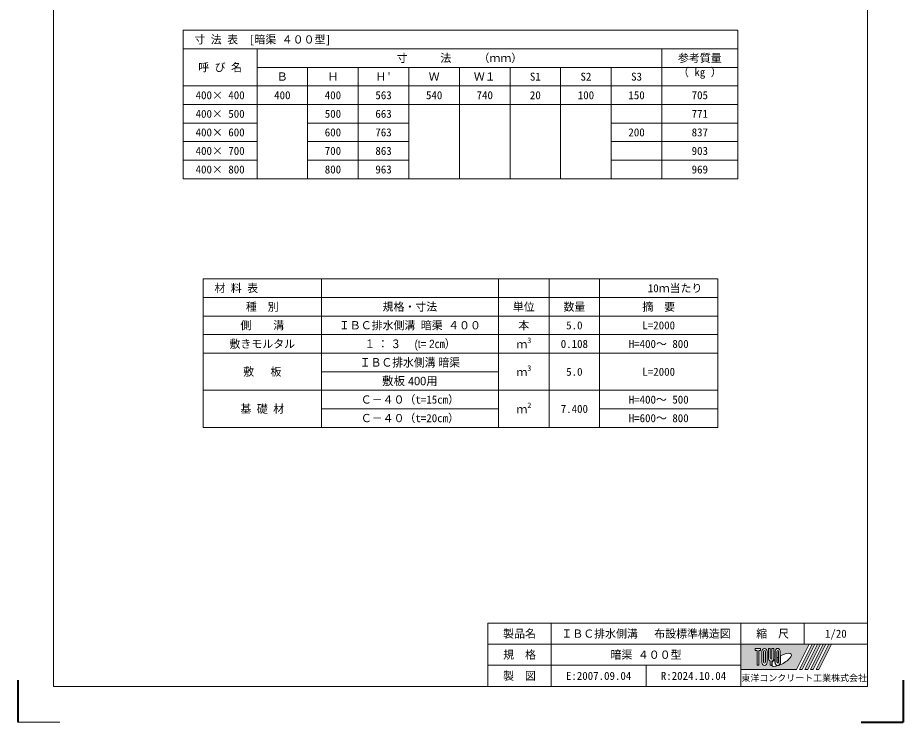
# Model space of a CAD drawing. Units: millimetres at full size; details may follow other scales. Extents: x 30799 to 61844, y 11231 to 18656.
# Drawn here: x 41314 to 45514, y 12636 to 15976 of the extents above; entities that cross this region are included whole.
import ezdxf
from ezdxf.enums import TextEntityAlignment as Align

# ---------------------------------------------------------------- set-up
doc = ezdxf.new("R2010")
doc.units = ezdxf.units.MM
doc.header["$LTSCALE"] = 30
for name, color, linetype, lineweight in [('Defpoints_3', 8, 'Continuous', 0), ('図枠', 7, 'Continuous', 5), ('寸法・材料表', 7, 'Continuous', 13), ('枠', 5, 'Continuous', 5)]:
    doc.layers.add(name, color=color, linetype=linetype, lineweight=lineweight)
doc.styles.add('ＭＳ ゴシック', font='')
doc.styles.add('ＭＳ Ｐゴシック', font='')
doc.styles.get('ＭＳ ゴシック').set_extended_font_data('MS Gothic')
doc.styles.get('ＭＳ Ｐゴシック').set_extended_font_data('MS PGothic')

msp = doc.modelspace()

# ---------------------------------------------------------------- hatches: boundary and pattern name
at = {"layer": '枠'}
h = msp.add_hatch(color=7, dxfattribs=at)
h.paths.add_polyline_path([(44743.55, 13005.68), (44743.55, 12885.68), (45007.55, 12885.68), (45067.55, 13005.68)])
edge = h.paths.add_edge_path(flags=16)
edge.add_ellipse((44935.22, 12931.81), major_axis=(47.01585, 26.31662), ratio=0.34714733951099963, start_angle=-144.3112156939568, end_angle=72.18990356030963, ccw=False)
edge.add_ellipse((44917.81, 12920.44), major_axis=(-0, 16), ratio=0.8463541875, start_angle=-160.70345584570413, end_angle=-90.00000000004138)
edge.add_line((44931.36, 12920.44), (44931.36, 12950.94))
edge = h.paths.add_edge_path(flags=16)
edge.add_ellipse((44917.81, 12970.91), major_axis=(-0, 14.76923), ratio=0.8463541534423831, start_angle=-90.00000000001182, end_angle=89.9999999999884, ccw=False)
edge.add_line((44930.31, 12970.91), (44930.31, 12920.44))
edge.add_ellipse((44917.81, 12920.44), major_axis=(-0, 14.76923), ratio=0.8463541534423831, start_angle=90.00000000001666, end_angle=-89.99999999998352, ccw=False)
edge.add_line((44905.31, 12920.44), (44905.31, 12970.91))
edge = h.paths.add_edge_path(flags=16)
edge.add_line((44921.98, 12970.91), (44921.98, 12920.44))
edge.add_ellipse((44917.81, 12920.44), major_axis=(-0, 4.92308), ratio=0.8463542211507153, start_angle=89.9999999999153, end_angle=-90.0000000000851, ccw=False)
edge.add_line((44913.65, 12920.44), (44913.65, 12970.91))
edge.add_ellipse((44917.81, 12970.91), major_axis=(-0, 4.92308), ratio=0.8463542211507153, start_angle=-90.00000000005912, end_angle=89.99999999994031, ccw=False)
edge = h.paths.add_edge_path(flags=16)
edge.add_line((44920.94, 12945.11), (44920.94, 12920.44))
edge.add_ellipse((44917.81, 12920.44), major_axis=(0, 3.69231), ratio=0.8463540961371586, start_angle=90.00000000011295, end_angle=-89.99999999988654, ccw=False)
edge.add_line((44914.69, 12920.44), (44914.69, 12941.07))
edge.add_ellipse((44935.22, 12931.81), major_axis=(47.01585, 26.31662), ratio=0.3471473395109996, start_angle=107.79174152029026, end_angle=126.47131839507267, ccw=False)
edge = h.paths.add_edge_path(flags=16)
edge.add_line((44899.06, 12985.68), (44899.06, 12940.44))
edge.add_ellipse((44886.56, 12940.44), major_axis=(0, 14.76923), ratio=0.8463541534423831, start_angle=-163.34116673753852, end_angle=-89.99999999998818, ccw=False)
edge.add_line((44890.73, 12926.52), (44890.73, 12905.68))
edge.add_line((44890.73, 12905.68), (44882.4, 12905.68))
edge.add_line((44882.4, 12905.68), (44882.4, 12926.52))
edge.add_ellipse((44886.56, 12940.44), major_axis=(-0, 14.76923), ratio=0.8463541534423831, start_angle=89.9999999999884, end_angle=163.34116673753854, ccw=False)
edge.add_line((44874.06, 12940.44), (44874.06, 12985.68))
edge.add_line((44874.06, 12985.68), (44882.4, 12985.68))
edge.add_line((44882.4, 12985.68), (44882.4, 12940.44))
edge.add_ellipse((44886.56, 12940.44), major_axis=(-0, 4.92308), ratio=0.8463542211507153, start_angle=90.00000000002504, end_angle=-89.99999999997524)
edge.add_line((44890.73, 12940.44), (44890.73, 12985.68))
edge.add_line((44890.73, 12985.68), (44899.06, 12985.68))
edge = h.paths.add_edge_path(flags=16)
edge.add_line((44904.27, 12933.18), (44904.27, 12920.44))
edge.add_ellipse((44917.81, 12920.44), major_axis=(-0, 16), ratio=0.8463541875, start_angle=90.00000000001535, end_angle=-171.54426984634935)
edge.add_ellipse((44935.22, 12931.81), major_axis=(47.01585, 26.31662), ratio=0.34714733951099963, start_angle=-178.64953570900536, end_angle=-148.29244183215928, ccw=False)
edge.add_line((44888.94, 12904.44), (44891.77, 12904.44))
edge.add_line((44891.77, 12904.44), (44891.77, 12920.05))
edge.add_ellipse((44935.22, 12931.81), major_axis=(47.01585, 26.31662), ratio=0.3471473395109997, start_angle=148.2191201727365, end_angle=165.9081215457098, ccw=False)
edge = h.paths.add_edge_path(flags=16)
edge.add_ellipse((44855.31, 12970.91), major_axis=(0, 14.76923), ratio=0.8463541534423831, start_angle=-89.9999999999551, end_angle=90.0000000000449, ccw=False)
edge.add_line((44867.81, 12970.91), (44867.81, 12920.44))
edge.add_ellipse((44855.31, 12920.44), major_axis=(-0, 14.76923), ratio=0.8463541534423831, start_angle=89.9999999999884, end_angle=-90.00000000001182, ccw=False)
edge.add_line((44842.81, 12920.44), (44842.81, 12970.91))
edge = h.paths.add_edge_path(flags=16)
edge.add_line((44859.48, 12970.91), (44859.48, 12920.44))
edge.add_ellipse((44855.31, 12920.44), major_axis=(-0, 4.92308), ratio=0.8463542211507153, start_angle=90, end_angle=-90, ccw=False)
edge.add_line((44851.15, 12920.44), (44851.15, 12970.91))
edge.add_ellipse((44855.31, 12970.91), major_axis=(-0, 4.92308), ratio=0.8463542211507153, start_angle=-90.00000000005912, end_angle=89.99999999994031, ccw=False)
h.paths.add_polyline_path([(44836.56, 12985.68), (44836.56, 12975.83), (44828.23, 12975.83), (44828.23, 12905.68), (44819.9, 12905.68), (44819.9, 12975.83), (44811.56, 12975.83), (44811.56, 12985.68)], flags=16)
for points in [[(45020.75, 12885.68), (45033.95, 12885.68), (45093.95, 13005.68), (45080.75, 13005.68)], [(45120.35, 13005.68), (45107.15, 13005.68), (45047.15, 12885.68), (45060.35, 12885.68)], [(45146.75, 13005.68), (45133.55, 13005.68), (45073.55, 12885.68), (45086.75, 12885.68)], [(45173.15, 13005.68), (45159.95, 13005.68), (45099.95, 12885.68), (45113.15, 12885.68)]]:
    msp.add_hatch(color=7, dxfattribs=at).paths.add_polyline_path(points)

# ---------------------------------------------------------------- linework, layer by layer
at = {"layer": 'Defpoints_3'}
for p, q in [((42098.55, 15916.61), (44728.55, 15916.61)), ((42098.55, 15916.61), (42098.55, 15828.61)), ((44728.55, 15916.61), (44728.55, 15828.61)), ((44368.55, 15740.61), (44728.55, 15740.61)), ((42448.55, 15564.61), (42688.55, 15564.61)), ((43168.55, 15564.61), (44368.55, 15564.61)), ((44128.55, 15388.61), (44368.55, 15388.61)), ((44128.55, 15300.61), (44368.55, 15300.61)), ((42193.55, 14737.51), (44633.55, 14737.51)), ((42193.55, 14737.51), (42193.55, 14649.51)), ((42753.55, 14737.51), (42753.55, 14649.51)), ((43593.55, 14737.51), (43593.55, 14649.51)), ((43833.55, 14737.51), (43833.55, 14649.51)), ((44073.55, 14737.51), (44073.55, 14649.51)), ((44633.55, 14737.51), (44633.55, 14649.51)), ((42753.55, 14297.51), (43593.55, 14297.51))]:
    msp.add_line(p, q, dxfattribs=at)
at = {"layer": 'Defpoints_3', "color": 7, "lineweight": 13}
msp.add_line((41513.55, 12635.68), (41313.55, 12635.68), dxfattribs=at)
at = {"layer": '図枠', "lineweight": 40}
for p, q in [((41313.55, 12835.68), (41313.55, 12635.68)), ((45513.55, 12835.68), (45513.55, 12635.68)), ((45313.55, 12635.68), (45513.55, 12635.68))]:
    msp.add_line(p, q, dxfattribs=at)
at = {"layer": '寸法・材料表'}
for p, q in [((42098.55, 15828.61), (44728.55, 15828.61)), ((42098.55, 15828.61), (42098.55, 15212.61)), ((42448.55, 15828.61), (42448.55, 15212.61)), ((44368.55, 15828.61), (44368.55, 15212.61)), ((44728.55, 15828.61), (44728.55, 15212.61)), ((42448.55, 15740.61), (44368.55, 15740.61)), ((42688.55, 15740.61), (42688.55, 15212.61)), ((42928.55, 15740.61), (42928.55, 15212.61)), ((43168.55, 15740.61), (43168.55, 15212.61)), ((43408.55, 15740.61), (43408.55, 15212.61)), ((43648.55, 15740.61), (43648.55, 15212.61)), ((43888.55, 15740.61), (43888.55, 15212.61)), ((44128.55, 15740.61), (44128.55, 15212.61)), ((42098.55, 15652.61), (44728.55, 15652.61)), ((42098.55, 15564.61), (42448.55, 15564.61)), ((42688.55, 15564.61), (43168.55, 15564.61)), ((44368.55, 15564.61), (44728.55, 15564.61)), ((42098.55, 15476.61), (42448.55, 15476.61)), ((42688.55, 15476.61), (43168.55, 15476.61)), ((44128.55, 15476.61), (44728.55, 15476.61)), ((42098.55, 15388.61), (42448.55, 15388.61)), ((42688.55, 15388.61), (43168.55, 15388.61)), ((44368.55, 15388.61), (44728.55, 15388.61)), ((42098.55, 15300.61), (42448.55, 15300.61)), ((42688.55, 15300.61), (43168.55, 15300.61)), ((44368.55, 15300.61), (44728.55, 15300.61)), ((42098.55, 15212.61), (44728.55, 15212.61)), ((42193.55, 14649.51), (44633.55, 14649.51)), ((42193.55, 14649.51), (42193.55, 14033.51)), ((42753.55, 14649.51), (42753.55, 14033.51)), ((43593.55, 14649.51), (43593.55, 14033.51)), ((43833.55, 14649.51), (43833.55, 14033.51)), ((44073.55, 14649.51), (44073.55, 14033.51)), ((44633.55, 14649.51), (44633.55, 14033.51)), ((42193.55, 14561.51), (44633.55, 14561.51)), ((42193.55, 14473.51), (44633.55, 14473.51)), ((42193.55, 14385.51), (44633.55, 14385.51)), ((42193.55, 14209.51), (44633.55, 14209.51)), ((42753.55, 14121.51), (43593.55, 14121.51)), ((44073.55, 14121.51), (44633.55, 14121.51)), ((42193.55, 14033.51), (44633.55, 14033.51))]:
    msp.add_line(p, q, dxfattribs=at)
at = {"layer": '枠', "lineweight": 13}
for p, q in [((41483.55, 12805.68), (41483.55, 18405.68)), ((45343.55, 12805.68), (45343.55, 18405.68)), ((45343.55, 13105.68), (43543.55, 13105.68)), ((43543.55, 12805.68), (43543.55, 13105.68)), ((43843.55, 12805.68), (43843.55, 13105.68)), ((44743.55, 12805.68), (44743.55, 13105.68)), ((45043.55, 13005.68), (45043.55, 13105.68)), ((45343.55, 13005.68), (43543.55, 13005.68)), ((44743.55, 12905.68), (43543.55, 12905.68)), ((44293.55, 12805.68), (44293.55, 12905.68)), ((45343.55, 12805.68), (41483.55, 12805.68))]:
    msp.add_line(p, q, dxfattribs=at)
at = {"layer": '枠'}
for p, q in [((44743.55, 13005.68), (45067.55, 13005.68)), ((44743.55, 13005.68), (44743.55, 12885.68)), ((44811.56, 12985.68), (44836.56, 12985.68)), ((44811.56, 12985.68), (44811.56, 12975.83)), ((44836.56, 12985.68), (44836.56, 12975.83)), ((44874.06, 12940.44), (44874.06, 12985.68)), ((44874.06, 12985.68), (44882.4, 12985.68)), ((44882.4, 12985.68), (44882.4, 12940.44)), ((44890.73, 12940.44), (44890.73, 12985.68)), ((44890.73, 12985.68), (44899.06, 12985.68)), ((44899.06, 12985.68), (44899.06, 12940.44)), ((45067.55, 13005.68), (45007.55, 12885.68)), ((45080.75, 13005.68), (45020.75, 12885.68)), ((45093.95, 13005.68), (45033.95, 12885.68)), ((45107.15, 13005.68), (45047.15, 12885.68)), ((45120.35, 13005.68), (45060.35, 12885.68)), ((45133.55, 13005.68), (45073.55, 12885.68)), ((45080.75, 13005.68), (45093.95, 13005.68)), ((45146.75, 13005.68), (45086.75, 12885.68)), ((45159.95, 13005.68), (45099.95, 12885.68)), ((45107.15, 13005.68), (45120.35, 13005.68)), ((45173.15, 13005.68), (45113.15, 12885.68)), ((45133.55, 13005.68), (45146.75, 13005.68)), ((45159.95, 13005.68), (45173.15, 13005.68)), ((44819.9, 12975.83), (44811.56, 12975.83)), ((44819.9, 12975.83), (44819.9, 12905.68)), ((44836.56, 12975.83), (44828.23, 12975.83)), ((44828.23, 12975.83), (44828.23, 12905.68)), ((44842.81, 12970.91), (44842.81, 12920.44)), ((44851.15, 12920.44), (44851.15, 12970.91)), ((44859.48, 12970.91), (44859.48, 12920.44)), ((44867.81, 12920.44), (44867.81, 12970.91)), ((44905.31, 12970.91), (44905.31, 12920.44)), ((44913.65, 12920.44), (44913.65, 12970.91)), ((44914.69, 12920.44), (44914.69, 12941.07)), ((44920.94, 12945.11), (44920.94, 12920.44)), ((44921.98, 12970.91), (44921.98, 12920.44)), ((44930.31, 12920.44), (44930.31, 12970.91)), ((44931.36, 12920.44), (44931.36, 12950.94)), ((44828.23, 12905.68), (44819.9, 12905.68)), ((44882.4, 12926.52), (44882.4, 12905.68)), ((44890.73, 12905.68), (44882.4, 12905.68)), ((44888.94, 12904.44), (44891.77, 12904.44)), ((44890.73, 12926.52), (44890.73, 12905.68)), ((44891.77, 12920.05), (44891.77, 12904.44)), ((44904.27, 12933.18), (44904.27, 12920.44)), ((44743.55, 12885.68), (45007.55, 12885.68)), ((45020.75, 12885.68), (45033.95, 12885.68)), ((45047.15, 12885.68), (45060.35, 12885.68)), ((45073.55, 12885.68), (45086.75, 12885.68)), ((45099.95, 12885.68), (45113.15, 12885.68))]:
    msp.add_line(p, q, dxfattribs=at)
for centre, major_axis, ratio, start_param, end_param in [((44855.31, 12970.91), (0, 14.76923), 0.846354, 4.712388980385353, 7.853981633975145), ((44917.81, 12970.91), (-0, 14.76923), 0.846354, 4.712388980384516, 7.853981633974312), ((44855.31, 12970.91), (-0, 4.92308), 0.846354, 4.712388980383817, 7.853981633973602), ((44886.56, 12940.44), (-0, 14.76923), 0.846354, 1.5707963267947251, 2.8017557441349323), ((44886.56, 12940.44), (-0, 4.92308), 0.846354, 1.5707963267952665, 4.712388980385056), ((44886.56, 12940.44), (0, 14.76923), 0.846354, 3.481429563044654, 4.712388980384865), ((44917.81, 12970.91), (-0, 4.92308), 0.846354, 4.712388980383817, 7.853981633973602), ((44935.22, 12931.81), (47.01585, 26.31662), 0.347147, 1.6817405097970635, 1.8219833196615856), ((44935.22, 12931.81), (47.01585, 26.31662), 0.347147, 4.262185332381536, 7.742916281338584), ((44855.31, 12920.44), (-0, 14.76923), 0.846354, 1.5707963267947251, 4.712388980384516), ((44855.31, 12920.44), (-0, 4.92308), 0.846354, 1.5707963267948963, 4.71238898038469), ((44935.22, 12931.81), (47.01585, 26.31662), 0.347147, 3.2093975090571134, 4.200445063285341), ((44935.22, 12931.81), (47.01585, 26.31662), 0.347147, 2.081519664122449, 2.515512607316744), ((44917.81, 12920.44), (-0, 16), 0.846354, 1.5707963267951233, 3.3154678663290547), ((44917.81, 12920.44), (-0, 14.76923), 0.846354, 1.5707963267951424, 4.712388980384934), ((44917.81, 12920.44), (-0, 4.92308), 0.846354, 1.5707963267936451, 4.712388980383432), ((44917.81, 12920.44), (0, 3.69231), 0.846354, 1.5707963267965648, 4.712388980386365), ((44917.81, 12920.44), (-0, 16), 0.846354, 3.533843800014591, 4.712388980384079)]:
    msp.add_ellipse(centre, major_axis=major_axis, ratio=ratio, start_param=start_param, end_param=end_param, dxfattribs=at)

# ---------------------------------------------------------------- texts
at = {"layer": '寸法・材料表', "style": 'ＭＳ ゴシック'}
for s, p in [('\u3000寸 法 表\u3000[暗渠 ４００型]', (42099.75, 15872.61)), ('\u3000材 料 表', (42194.75, 14693.51))]:
    msp.add_text(s, height=37.98, dxfattribs=at).set_placement(p, align=Align.MIDDLE_LEFT)
at = {"layer": '寸法・材料表'}
for s, height, style, p in [('寸    \u3000法   \u3000（ｍｍ）', 37.98, 'ＭＳ ゴシック', (43408.55, 15784.61)), ('参考質量', 37.98, 'ＭＳ ゴシック', (44548.55, 15784.61)), ('呼 び 名', 37.98, 'ＭＳ ゴシック', (42273.55, 15740.61)), ('Ｂ', 37.98, 'ＭＳ ゴシック', (42568.55, 15696.61)), ('Ｈ', 37.98, 'ＭＳ ゴシック', (42808.55, 15696.61)), ("Ｈ'", 37.98, 'ＭＳ ゴシック', (43048.55, 15696.61)), ('Ｗ', 37.98, 'ＭＳ ゴシック', (43288.55, 15696.61)), ('Ｗ１', 37.98, 'ＭＳ ゴシック', (43528.55, 15696.61)), ('S1', 37.98, 'ＭＳ ゴシック', (43768.55, 15696.61)), ('S2', 37.98, 'ＭＳ ゴシック', (44008.55, 15696.61)), ('S3', 37.98, 'ＭＳ ゴシック', (44248.55, 15696.61)), ('400× 400', 37.98, 'ＭＳ ゴシック', (42273.55, 15608.61)), ('400', 37.98, 'ＭＳ ゴシック', (42568.55, 15608.61)), ('400', 37.98, 'ＭＳ ゴシック', (42808.55, 15608.61)), ('563', 37.98, 'ＭＳ ゴシック', (43048.55, 15608.61)), ('540', 37.98, 'ＭＳ ゴシック', (43288.55, 15608.61)), ('740', 37.98, 'ＭＳ ゴシック', (43528.55, 15608.61)), ('20', 37.98, 'ＭＳ ゴシック', (43768.55, 15608.61)), ('100', 37.98, 'ＭＳ ゴシック', (44008.55, 15608.61)), ('150', 37.98, 'ＭＳ ゴシック', (44248.55, 15608.61)), ('705', 37.98, 'ＭＳ ゴシック', (44548.55, 15608.61)), ('400× 500', 37.98, 'ＭＳ ゴシック', (42273.55, 15520.61)), ('500', 37.98, 'ＭＳ ゴシック', (42808.55, 15520.61)), ('663', 37.98, 'ＭＳ ゴシック', (43048.55, 15520.61)), ('771', 37.98, 'ＭＳ ゴシック', (44548.55, 15520.61)), ('400× 600', 37.98, 'ＭＳ ゴシック', (42273.55, 15432.61)), ('600', 37.98, 'ＭＳ ゴシック', (42808.55, 15432.61)), ('763', 37.98, 'ＭＳ ゴシック', (43048.55, 15432.61)), ('200', 37.98, 'ＭＳ ゴシック', (44248.55, 15432.61)), ('837', 37.98, 'ＭＳ ゴシック', (44548.55, 15432.61)), ('400× 700', 37.98, 'ＭＳ ゴシック', (42273.55, 15344.61)), ('700', 37.98, 'ＭＳ ゴシック', (42808.55, 15344.61)), ('863', 37.98, 'ＭＳ ゴシック', (43048.55, 15344.61)), ('903', 37.98, 'ＭＳ ゴシック', (44548.55, 15344.61)), ('400× 800', 37.98, 'ＭＳ ゴシック', (42273.55, 15256.61)), ('800', 37.98, 'ＭＳ ゴシック', (42808.55, 15256.61)), ('963', 37.98, 'ＭＳ ゴシック', (43048.55, 15256.61)), ('969', 37.98, 'ＭＳ ゴシック', (44548.55, 15256.61)), ('\u3000\u3000\u300010ｍ当たり', 37.98, 'ＭＳ ゴシック', (44353.55, 14693.51)), ('種\u3000別', 37.98, 'ＭＳ ゴシック', (42473.55, 14605.51)), ('規格・寸法', 37.98, 'ＭＳ ゴシック', (43173.55, 14605.51)), ('単位', 37.98, 'ＭＳ ゴシック', (43713.55, 14605.51)), ('数量', 37.98, 'ＭＳ ゴシック', (43953.55, 14605.51)), ('摘\u3000要', 37.98, 'ＭＳ ゴシック', (44353.55, 14605.51)), ('側\u3000\u3000溝', 37.98, 'ＭＳ ゴシック', (42473.55, 14517.51)), ('ＩＢＣ排水側溝 暗渠 ４００', 37.98, 'ＭＳ ゴシック', (43173.55, 14517.51)), ('本', 37.98, 'ＭＳ ゴシック', (43713.55, 14517.51)), ('5.0', 37.98, 'ＭＳ ゴシック', (43953.55, 14517.51)), ('L=2000', 37.98, 'ＭＳ ゴシック', (44353.55, 14517.51)), ('敷きモルタル', 37.98, 'ＭＳ ゴシック', (42473.55, 14429.51)), ('0.108', 37.98, 'ＭＳ ゴシック', (43953.55, 14429.51)), ('H=400～ 800', 37.98, 'ＭＳ ゴシック', (44353.55, 14429.51)), ('敷   板', 37.98, 'ＭＳ ゴシック', (42473.55, 14297.51)), ('5.0', 37.98, 'ＭＳ ゴシック', (43953.55, 14297.51)), ('L=2000', 37.98, 'ＭＳ ゴシック', (44353.55, 14297.51)), ('敷板 400用', 39.59, 'ＭＳ Ｐゴシック', (43173.55, 14253.51)), ('Ｃ－４０（t=15cm）', 37.98, 'ＭＳ ゴシック', (43173.55, 14165.51)), ('H=400～ 500', 37.98, 'ＭＳ ゴシック', (44353.55, 14165.51)), ('基 礎 材', 37.98, 'ＭＳ ゴシック', (42473.55, 14121.51)), ('7.400', 37.98, 'ＭＳ ゴシック', (43953.55, 14121.51)), ('Ｃ－４０（t=20cm）', 37.98, 'ＭＳ ゴシック', (43173.55, 14077.51)), ('H=600～ 800', 37.98, 'ＭＳ ゴシック', (44353.55, 14077.51))]:
    msp.add_text(s, height=height, dxfattribs=dict(at, style=style)).set_placement(p, align=Align.MIDDLE_CENTER)
at = {"layer": '寸法・材料表', "style": 'ＭＳ ゴシック'}
msp.add_text('（ kg ）', height=37.98, dxfattribs=at).set_placement((44548.55, 15687.61), align=Align.BOTTOM_CENTER)
at = {"layer": '寸法・材料表', "style": 'ＭＳ Ｐゴシック'}
for s, width, p in [('１ ： ３     (t= 2㎝）', 0.9, (43173.55, 14429.51)), ('ＩＢＣ排水側溝 暗渠', 0.95, (43173.55, 14341.51))]:
    msp.add_text(s, height=39.59, dxfattribs=dict(at, width=width)).set_placement(p, align=Align.MIDDLE_CENTER)
at = {"layer": '寸法・材料表', "style": 'ＭＳ ゴシック'}
for s, height, p in [('3', 26.58, (43730.38, 14425.38)), ('ｍ', 37.98, (43678.58, 14397.38)), ('3', 26.58, (43730.38, 14293.38)), ('ｍ', 37.98, (43678.58, 14265.38)), ('ｍ', 37.98, (43678.58, 14089.38)), ('2', 26.58, (43730.38, 14117.38))]:
    msp.add_text(s, height=height, dxfattribs=at).set_placement(p, align=Align.BOTTOM_LEFT)
at = {"layer": '枠', "color": 7, "style": 'ＭＳ ゴシック'}
for s, height, p in [('製品名', 37.98, (43693.55, 13055.68)), ('ＩＢＣ排水側溝   布設標準構造図', 37.98, (44293.55, 13055.68)), ('縮\u3000尺', 37.98, (44893.55, 13055.68)), ('1/20', 37.98, (45193.55, 13055.68)), ('規\u3000格', 37.98, (43693.55, 12955.68)), ('暗渠 ４００型', 37.98, (44293.55, 12955.68)), ('製\u3000図', 37.98, (43693.55, 12855.68)), ('E:2007.09.04', 37.98, (44068.55, 12855.68)), ('R:2024.10.04', 37.98, (44518.55, 12855.68)), ('東洋コンクリート工業株式会社', 30.38, (45043.55, 12845.68))]:
    msp.add_text(s, height=height, dxfattribs=at).set_placement(p, align=Align.MIDDLE_CENTER)

doc.saveas('drawing.dxf')
